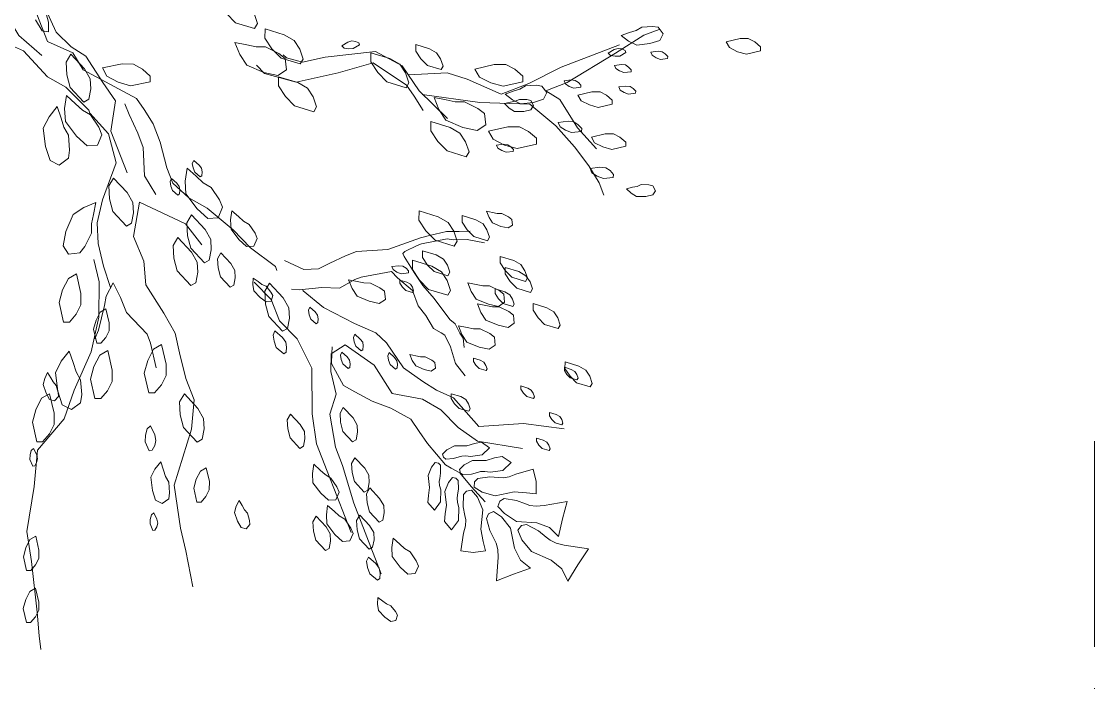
# Model space of a CAD drawing. Header units: millimetres. Extents: x 935 to 13922, y 3203 to 7816.
# Drawn here: x 1996.1 to 2161.8, y 5782 to 5884 of the extents above; entities that cross this region are included whole.
import ezdxf

# ---------------------------------------------------------------- set-up
doc = ezdxf.new("R2010")
doc.units = ezdxf.units.MM
doc.linetypes.add('CENTRO', pattern=[50.8, 31.75, -6.35, 6.35, -6.35])
for name, color, linetype, lineweight in [('ALBERO_rami', 33, 'Continuous', 5), ('PALMA_pianta - trees palm', 74, 'Continuous', 5), ('sezioni', 50, 'Continuous', 5)]:
    doc.layers.add(name, color=color, linetype=linetype, lineweight=lineweight)
doc.layers.add('FIORITURA - flower', color=7, linetype='Continuous', lineweight=5, true_color=0xeb00eb)

msp = doc.modelspace()

# ---------------------------------------------------------------- linework, layer by layer
at = {"layer": 'ALBERO_rami', "linetype": 'Continuous'}
for points in [[(1999.24, 5878.72), (1995.72, 5881.79), (1993.42, 5885.55), (1994.21, 5891.14), (1994.59, 5896.15), (1993.37, 5898.21), (1991.2, 5896.73), (1987.84, 5893.95), (1987.76, 5890.33), (1986.24, 5888.26), (1985.24, 5887.02), (1984.49, 5885.68)], [(1987.47, 5894.13), (1990.31, 5886.81), (1991.22, 5884.45), (1993.16, 5880.86), (1996.43, 5879.42), (2000.15, 5875.43), (2002.96, 5873.81), (2006.49, 5870.29), (2006.67, 5869.82), (2009.55, 5866.6), (2010.73, 5862.17), (2008.6, 5856.45), (2007.81, 5852.89), (2007.96, 5849.69), (2008.77, 5846.21), (2009.87, 5842.9)], [(2014.01, 5890.79), (2011.8, 5889.93), (2008.18, 5890.01), (2005.12, 5891.36), (2001.57, 5891.25), (1999.36, 5890.39), (1999.57, 5888.78), (1999.83, 5885.92), (2001.44, 5882.32), (2003.79, 5880.06), (2006.05, 5878.61), (2008.68, 5874.56), (2010.62, 5871.73), (2009.91, 5867.01), (2012.41, 5860.59)], [(2035.55, 5845.53), (2035.3, 5846.18), (2031.47, 5849.04), (2028.77, 5851.8), (2024.77, 5855.13), (2021.96, 5856.75), (2019.45, 5859.03), (2018.53, 5861.39), (2017.54, 5865.35), (2016.44, 5868.18), (2015.06, 5870.36), (2013.85, 5872.06), (2009.74, 5874.27), (2005.62, 5876.47), (2004.05, 5879.12), (2000.12, 5880.85), (1998.84, 5884.15), (1997.74, 5886.98), (1997.01, 5888.87), (2000.21, 5889.03), (2000.79, 5888.88)], [(1999.81, 5885.55), (2000.29, 5883.85), (2000.3, 5882.34), (1999.29, 5882.52), (1998.26, 5884.2)], [(2084.85, 5864.32), (2081.96, 5867.55), (2079.19, 5871.9), (2077.04, 5873.24), (2080.35, 5874.52), (2087.82, 5879.05), (2092.18, 5881.82), (2094.54, 5882.74)], [(2061.86, 5868.97), (2057.48, 5873.25), (2054.89, 5877.13), (2050.78, 5879.33), (2042.97, 5878.47), (2039.48, 5877.66), (2037.04, 5878.34), (2036.52, 5878.82)], [(2088.4, 5880.36), (2079.43, 5876.88), (2074.42, 5874.39), (2070.17, 5872.74), (2064.93, 5875.05), (2061.84, 5876.02), (2055.83, 5875.73)], [(2032.38, 5877.21), (2033.63, 5875.94), (2038.51, 5874.57), (2045.01, 5876.01), (2050.38, 5877.55), (2055.52, 5874.11), (2056.72, 5872.41), (2058.11, 5870.23)], [(2057.95, 5872.69), (2066.87, 5871.46), (2074.58, 5871.19), (2078.58, 5867.86), (2081.46, 5864.64), (2083.69, 5861.7), (2085.26, 5859.05), (2085.99, 5857.17)], [(2016.87, 5857.25), (2015.11, 5860.16), (2014.9, 5864.51), (2014.05, 5866.72), (2012.72, 5869.58), (2012.08, 5871.24)], [(2022.54, 5796.72), (2021.47, 5802.28), (2020.66, 5805.77), (2019.7, 5812.45), (2022.33, 5821.07), (2022.75, 5825.58), (2021.47, 5828.88), (2020.48, 5832.84), (2019.85, 5835.85), (2018.1, 5838.97), (2015.32, 5843.32), (2014.99, 5846.99), (2013.39, 5850.77), (2014.33, 5856.08), (2021.44, 5852.75), (2023.96, 5849.52)], [(2036.72, 5847.09), (2039.68, 5845.68), (2041.94, 5845.79), (2043.71, 5846.67), (2046.14, 5847.8), (2047.81, 5848.45), (2052.66, 5848.8), (2057.72, 5850.57), (2059.11, 5850.92), (2061.74, 5851.56), (2063.67, 5851.54), (2065.36, 5851.62)], [(2067.6, 5849.81), (2064.91, 5850.3), (2062.82, 5850.25), (2061.8, 5850.43), (2057.87, 5849.67), (2057.21, 5849.42), (2055.27, 5848.47), (2055, 5848.18), (2055.2, 5847.68), (2056.73, 5845.21), (2058.07, 5843.24), (2059.81, 5841.23), (2062.23, 5837.96), (2063.05, 5837.32), (2063.8, 5835.88), (2064.29, 5835.12), (2064.47, 5833.65)], [(2007.28, 5847.26), (2008.09, 5843.77), (2008.03, 5838.32), (2006.85, 5832.98), (2004.25, 5827.08), (2002.69, 5822.68), (1998.6, 5817.83), (1998.07, 5812.2), (1996.96, 5805.26), (1997.66, 5800.64), (1998.52, 5792.83), (1998.86, 5789.16), (1999.12, 5787.09)], [(2064.62, 5829.31), (2063.12, 5831.21), (2062.32, 5833.78), (2061.44, 5835.54), (2060.91, 5835.91), (2059.69, 5836.59), (2058.52, 5838.62), (2057.37, 5840.09), (2056.47, 5842.43), (2054.17, 5844.41), (2053.22, 5845.38), (2048.56, 5844.53), (2047.56, 5844.14), (2045.19, 5842.84), (2042.47, 5842.93), (2038.99, 5842.54), (2037.79, 5842.65)], [(2016.9, 5830.53), (2016.04, 5834.32), (2015.5, 5835.72), (2012.32, 5839.06), (2011.41, 5841.39), (2010.27, 5843.64), (2009.18, 5841.6), (2008.93, 5840.16), (2008, 5836.31), (2007.43, 5835.01)], [(2032.04, 5843.74), (2034.67, 5841.06), (2035.95, 5837.75), (2038.65, 5835), (2040.95, 5830.46), (2040.97, 5823.41), (2041.67, 5818.8), (2043.32, 5814.56), (2044.79, 5810.78), (2046.07, 5807.48), (2046.98, 5805.12)], [(2079.87, 5821.14), (2073.58, 5821.95), (2066.71, 5821.46), (2062.81, 5825.92), (2060.19, 5827.07), (2058.04, 5828.41), (2055.06, 5830.51), (2052.46, 5834.39), (2050.79, 5835.91), (2047.51, 5837.35), (2042.74, 5839.84), (2039.57, 5842.41), (2039.5, 5842.6)], [(2051.62, 5798.77), (2049.42, 5804.44), (2047.41, 5809.63), (2045.68, 5815.47), (2044.58, 5818.3), (2043.7, 5823.39), (2044.67, 5826.48), (2043.86, 5829.96), (2043.89, 5832.69), (2046.07, 5834.08), (2050.55, 5830.93), (2053.32, 5826.58), (2058.01, 5825.68), (2060.82, 5824.06), (2063.51, 5821.3), (2066.5, 5819.21), (2073.45, 5818.1), (2073.45, 5818.1)], [(2044.07, 5833.75), (2044.01, 5832.74), (2043.98, 5831.2), (2043.98, 5831.2), (2045.81, 5827.82), (2047.58, 5826.84), (2050.23, 5825.36), (2053.13, 5824.32), (2056.23, 5822.6), (2057.5, 5820.72), (2058.78, 5818.85), (2061.58, 5815.56), (2062.46, 5815.06), (2063.79, 5814.32), (2065.51, 5812.21), (2067.67, 5809.84)]]:
    msp.add_lwpolyline(points, dxfattribs=at)
at = {"layer": 'FIORITURA - flower', "color": 232, "linetype": 'Continuous', "true_color": 0xe00070}
for points in [[(2065.41, 5816.84), (2064.69, 5816.94), (2064.09, 5816.92), (2063.67, 5816.8), (2062.82, 5816.56), (2061.63, 5816.46), (2061.25, 5816.73), (2061.11, 5817.22), (2061.77, 5817.87), (2062.96, 5818.51), (2064.86, 5818.51), (2066.06, 5818.85), (2067.13, 5819.06), (2068.37, 5818.19), (2067.21, 5817.09), (2065.41, 5816.84)], [(2060.84, 5811.7), (2060.66, 5812.4), (2060.6, 5813), (2060.67, 5813.43), (2060.81, 5814.3), (2060.78, 5815.49), (2060.46, 5815.84), (2059.95, 5815.92), (2059.39, 5815.19), (2058.9, 5813.94), (2059.12, 5812.05), (2058.92, 5810.81), (2058.84, 5809.73), (2059.85, 5808.59), (2060.81, 5809.88), (2060.84, 5811.7)], [(2068.44, 5814.41), (2067.65, 5814.53), (2066.99, 5814.51), (2066.52, 5814.38), (2065.59, 5814.12), (2064.28, 5814), (2063.86, 5814.3), (2063.71, 5814.84), (2064.43, 5815.55), (2065.74, 5816.25), (2067.83, 5816.25), (2069.15, 5816.63), (2070.33, 5816.86), (2071.7, 5815.9), (2070.42, 5814.69), (2068.44, 5814.41)], [(2072.44, 5814.12), (2071.38, 5813.73), (2070.45, 5813.56), (2069.76, 5813.61), (2068.39, 5813.69), (2066.54, 5813.47), (2066.05, 5812.93), (2066, 5812.13), (2067.21, 5811.36), (2069.24, 5810.77), (2072.15, 5811.39), (2074.09, 5811.26), (2075.55, 5811.07), (2075.58, 5813), (2075.1, 5814.87), (2072.44, 5814.12)], [(2063.6, 5808.98), (2063.4, 5809.74), (2063.34, 5810.41), (2063.41, 5810.88), (2063.57, 5811.84), (2063.53, 5813.15), (2063.18, 5813.53), (2062.62, 5813.62), (2062.01, 5812.82), (2061.46, 5811.44), (2061.7, 5809.36), (2061.49, 5808), (2061.4, 5806.81), (2062.51, 5805.56), (2063.56, 5806.98), (2063.6, 5808.98)], [(2064.36, 5805.04), (2064.63, 5806.13), (2064.69, 5807.08), (2064.56, 5807.75), (2064.31, 5809.1), (2064.32, 5810.97), (2064.8, 5811.52), (2065.59, 5811.67), (2066.49, 5810.55), (2067.31, 5808.61), (2067.04, 5805.65), (2067.4, 5803.73), (2067.76, 5802.3), (2065.84, 5802.05), (2063.93, 5802.3), (2064.36, 5805.04)], [(2076.77, 5809.29), (2075.58, 5809.2), (2074.59, 5809.3), (2073.91, 5809.55), (2072.55, 5810.04), (2070.6, 5810.36), (2069.94, 5809.95), (2069.66, 5809.16), (2070.66, 5808.03), (2072.54, 5806.83), (2075.67, 5806.6), (2077.61, 5805.9), (2079.02, 5804.49), (2079.63, 5807.23), (2080.34, 5809.92), (2076.77, 5809.29)], [(2069.68, 5801.3), (2069.62, 5802.49), (2069.4, 5803.46), (2069.08, 5804.11), (2068.43, 5805.41), (2067.89, 5807.3), (2068.21, 5808), (2068.97, 5808.38), (2070.21, 5807.52), (2071.62, 5805.79), (2072.21, 5802.71), (2073.13, 5800.87), (2074.7, 5799.63), (2072.06, 5798.71), (2069.46, 5797.68), (2069.68, 5801.3)], [(2079.87, 5803.18), (2078.66, 5803.5), (2077.71, 5803.94), (2077.11, 5804.42), (2075.92, 5805.38), (2074.09, 5806.35), (2073.3, 5806.18), (2072.74, 5805.48), (2073.35, 5804.01), (2074.82, 5802.18), (2077.86, 5800.88), (2079.54, 5799.52), (2080.47, 5797.63), (2082.01, 5800.15), (2083.64, 5802.59), (2079.87, 5803.18)]]:
    msp.add_lwpolyline(points, dxfattribs=at)
at = {"layer": 'PALMA_pianta - trees palm', "color": 95}
for points in [[(2026.67, 5888.27), (2029.62, 5887.37), (2031.15, 5886.48), (2032.01, 5885.16), (2032.55, 5883.62), (2032.1, 5882.86), (2029.15, 5883.76), (2027.74, 5885.2), (2026.66, 5886.85)], [(2033.71, 5882.81), (2036.67, 5881.91), (2038.19, 5881.02), (2039.06, 5879.7), (2039.59, 5878.16), (2039.15, 5877.4), (2036.2, 5878.3), (2034.78, 5879.73), (2033.7, 5881.39)], [(2090.98, 5882.56), (2091.86, 5883.06), (2093.5, 5883.18), (2094.39, 5883.05), (2095.14, 5882.04), (2094.63, 5881.03), (2093.11, 5880.53), (2091.09, 5880.29), (2089.83, 5880.93), (2088.7, 5881.81), (2089.97, 5882.25)], [(2032.33, 5880.03), (2033.76, 5880.02), (2035.83, 5879.02), (2036.81, 5878.24), (2037.01, 5876.48), (2035.69, 5875.62), (2033.5, 5876.08), (2030.88, 5877.19), (2029.8, 5878.85), (2029.05, 5880.72), (2030.9, 5880.36)], [(2045.54, 5880.19), (2046.49, 5880.76), (2047.09, 5880.95), (2047.65, 5880.87), (2048.18, 5880.64), (2048.28, 5880.34), (2047.33, 5879.77), (2046.62, 5879.74), (2045.92, 5879.85)], [(2104.9, 5880.81), (2107.05, 5881.31), (2108.31, 5881.31), (2109.32, 5880.8), (2110.2, 5880.04), (2110.2, 5879.4), (2108.05, 5878.91), (2106.66, 5879.29), (2105.4, 5879.93)], [(2003.73, 5878.92), (2005.84, 5876.66), (2006.72, 5875.13), (2006.8, 5873.55), (2006.5, 5871.95), (2005.73, 5871.51), (2003.62, 5873.77), (2003.12, 5875.72), (2003.01, 5877.69)], [(2050.04, 5879.14), (2052.99, 5878.24), (2054.52, 5877.35), (2055.39, 5876.02), (2055.92, 5874.49), (2055.48, 5873.72), (2052.52, 5874.62), (2051.11, 5876.06), (2050.03, 5877.71)], [(2056.99, 5880.39), (2059.1, 5879.75), (2060.19, 5879.12), (2060.81, 5878.17), (2061.19, 5877.07), (2060.88, 5876.53), (2058.77, 5877.17), (2057.76, 5878.2), (2056.99, 5879.38)], [(2086.68, 5879.04), (2087.62, 5879.61), (2088.22, 5879.8), (2088.78, 5879.72), (2089.32, 5879.49), (2089.42, 5879.19), (2088.47, 5878.62), (2087.75, 5878.59), (2087.05, 5878.7)], [(2093.28, 5879.21), (2094.38, 5879.35), (2095, 5879.28), (2095.48, 5878.97), (2095.88, 5878.55), (2095.84, 5878.23), (2094.75, 5878.1), (2094.08, 5878.36), (2093.48, 5878.75)], [(2008.61, 5876.78), (2011.63, 5877.4), (2013.4, 5877.35), (2014.79, 5876.6), (2016, 5875.5), (2015.97, 5874.62), (2012.95, 5874), (2011.02, 5874.59), (2009.28, 5875.52)], [(2066.09, 5876.62), (2069.09, 5877.31), (2070.86, 5877.3), (2072.27, 5876.59), (2073.51, 5875.53), (2073.5, 5874.64), (2070.49, 5873.95), (2068.55, 5874.48), (2066.79, 5875.38)], [(2087.64, 5877.17), (2088.73, 5877.31), (2089.36, 5877.24), (2089.83, 5876.93), (2090.23, 5876.51), (2090.2, 5876.19), (2089.1, 5876.06), (2088.43, 5876.32), (2087.84, 5876.7)], [(2035.79, 5875.43), (2038.75, 5874.53), (2040.27, 5873.64), (2041.14, 5872.32), (2041.67, 5870.78), (2041.23, 5870.02), (2038.28, 5870.92), (2036.86, 5872.36), (2035.78, 5874.01)], [(2073.03, 5873.5), (2073.92, 5874), (2075.56, 5874.12), (2076.44, 5873.99), (2077.2, 5872.98), (2076.69, 5871.97), (2075.17, 5871.47), (2073.15, 5871.23), (2071.89, 5871.86), (2070.76, 5872.75), (2072.03, 5873.19)], [(2079.88, 5874.79), (2080.97, 5874.93), (2081.6, 5874.86), (2082.08, 5874.55), (2082.47, 5874.13), (2082.44, 5873.81), (2081.35, 5873.68), (2080.68, 5873.94), (2080.08, 5874.33)], [(2088.33, 5873.85), (2089.42, 5873.98), (2090.05, 5873.91), (2090.53, 5873.61), (2090.92, 5873.18), (2090.89, 5872.87), (2089.8, 5872.74), (2089.13, 5873), (2088.53, 5873.38)], [(2005.55, 5870.27), (2006.78, 5869.55), (2008.07, 5867.64), (2008.53, 5866.48), (2007.83, 5864.86), (2006.25, 5864.77), (2004.59, 5866.26), (2002.88, 5868.54), (2002.77, 5870.51), (2003.05, 5872.51), (2004.47, 5871.27)], [(2063.08, 5871.56), (2064.51, 5871.54), (2066.58, 5870.54), (2067.56, 5869.77), (2067.77, 5868.01), (2066.44, 5867.14), (2064.25, 5867.6), (2061.63, 5868.72), (2060.55, 5870.37), (2059.8, 5872.24), (2061.65, 5871.88)], [(2082.01, 5872.59), (2084.15, 5873.09), (2085.42, 5873.08), (2086.42, 5872.58), (2087.31, 5871.81), (2087.3, 5871.18), (2085.15, 5870.69), (2083.77, 5871.07), (2082.51, 5871.71)], [(2002.67, 5867.64), (2003.37, 5866.4), (2003.54, 5864.1), (2003.36, 5862.87), (2001.94, 5861.81), (2000.53, 5862.53), (1999.83, 5864.65), (1999.48, 5867.48), (2000.38, 5869.24), (2001.62, 5870.83), (2002.23, 5869.04)], [(2072.31, 5871.66), (2072.97, 5871.94), (2074.12, 5871.91), (2074.72, 5871.75), (2075.17, 5870.99), (2074.75, 5870.33), (2073.65, 5870.09), (2072.23, 5870.07), (2071.4, 5870.6), (2070.67, 5871.3), (2071.59, 5871.51)], [(2059.32, 5868.5), (2062.27, 5867.59), (2063.8, 5866.7), (2064.66, 5865.38), (2065.2, 5863.84), (2064.75, 5863.08), (2061.8, 5863.98), (2060.39, 5865.42), (2059.31, 5867.07)], [(2068.2, 5867.02), (2071.21, 5867.71), (2072.97, 5867.71), (2074.38, 5867), (2075.62, 5865.93), (2075.61, 5865.05), (2072.61, 5864.35), (2070.66, 5864.89), (2068.9, 5865.78)], [(2078.98, 5868.37), (2080.51, 5868.56), (2081.39, 5868.46), (2082.05, 5868.03), (2082.61, 5867.44), (2082.56, 5867), (2081.03, 5866.81), (2080.09, 5867.18), (2079.26, 5867.71)], [(2084.08, 5866.13), (2086.23, 5866.62), (2087.49, 5866.62), (2088.5, 5866.11), (2089.38, 5865.35), (2089.38, 5864.72), (2087.23, 5864.22), (2085.84, 5864.61), (2084.58, 5865.24)], [(2069.45, 5864.88), (2070.54, 5865.01), (2071.17, 5864.95), (2071.65, 5864.64), (2072.04, 5864.22), (2072.01, 5863.9), (2070.92, 5863.77), (2070.25, 5864.03), (2069.65, 5864.41)], [(2022.69, 5862.53), (2023.52, 5861.81), (2023.89, 5861.3), (2023.98, 5860.74), (2023.93, 5860.16), (2023.68, 5859.97), (2022.85, 5860.7), (2022.59, 5861.37), (2022.48, 5862.07)], [(2024.18, 5859.08), (2025.41, 5858.36), (2026.7, 5856.45), (2027.16, 5855.29), (2026.46, 5853.67), (2024.88, 5853.58), (2023.21, 5855.07), (2021.5, 5857.35), (2021.39, 5859.32), (2021.68, 5861.32), (2023.1, 5860.08)], [(2083.88, 5861.28), (2085.41, 5861.46), (2086.29, 5861.37), (2086.96, 5860.94), (2087.51, 5860.35), (2087.46, 5859.91), (2085.93, 5859.72), (2085, 5860.09), (2084.17, 5860.62)], [(2010.32, 5859.8), (2012.42, 5857.55), (2013.3, 5856.01), (2013.39, 5854.43), (2013.08, 5852.83), (2012.32, 5852.4), (2010.21, 5854.65), (2009.71, 5856.6), (2009.6, 5858.58)], [(2019.26, 5859.73), (2020.1, 5859.01), (2020.46, 5858.5), (2020.56, 5857.94), (2020.51, 5857.36), (2020.25, 5857.18), (2019.42, 5857.9), (2019.17, 5858.57), (2019.05, 5859.27)], [(2091.14, 5858.52), (2091.79, 5858.8), (2092.94, 5858.77), (2093.55, 5858.61), (2094, 5857.85), (2093.57, 5857.19), (2092.48, 5856.95), (2091.05, 5856.93), (2090.22, 5857.46), (2089.5, 5858.16), (2090.42, 5858.38)], [(2006.93, 5852.73), (2006.92, 5851.3), (2005.91, 5849.23), (2005.14, 5848.25), (2003.38, 5848.04), (2002.52, 5849.37), (2002.97, 5851.56), (2004.09, 5854.18), (2005.74, 5855.26), (2007.61, 5856.01), (2007.25, 5854.16)], [(2022.34, 5854.11), (2024.44, 5851.85), (2025.32, 5850.32), (2025.41, 5848.74), (2025.1, 5847.14), (2024.34, 5846.7), (2022.23, 5848.96), (2021.73, 5850.91), (2021.61, 5852.88)], [(2030.37, 5853.16), (2031.25, 5852.65), (2032.17, 5851.29), (2032.5, 5850.46), (2032, 5849.3), (2030.87, 5849.23), (2029.68, 5850.3), (2028.46, 5851.93), (2028.38, 5853.34), (2028.58, 5854.76), (2029.6, 5853.88)], [(2057.48, 5854.73), (2060.43, 5853.83), (2061.96, 5852.94), (2062.83, 5851.62), (2063.36, 5850.08), (2062.92, 5849.31), (2059.96, 5850.22), (2058.55, 5851.65), (2057.47, 5853.31)], [(2064.16, 5854.01), (2066.27, 5853.37), (2067.36, 5852.73), (2067.97, 5851.79), (2068.36, 5850.69), (2068.04, 5850.14), (2065.93, 5850.79), (2064.92, 5851.81), (2064.15, 5853)], [(2069.55, 5854.32), (2070.26, 5854.32), (2071.3, 5853.82), (2071.79, 5853.43), (2071.89, 5852.55), (2071.23, 5852.12), (2070.13, 5852.35), (2068.82, 5852.9), (2068.28, 5853.73), (2067.91, 5854.67), (2068.83, 5854.49)], [(2020.25, 5850.63), (2022.36, 5848.37), (2023.24, 5846.83), (2023.33, 5845.26), (2023.02, 5843.66), (2022.25, 5843.22), (2020.15, 5845.47), (2019.64, 5847.43), (2019.53, 5849.4)], [(2026.9, 5848.24), (2028.41, 5846.63), (2029.03, 5845.53), (2029.1, 5844.4), (2028.88, 5843.26), (2028.33, 5842.95), (2026.82, 5844.56), (2026.46, 5845.95), (2026.39, 5847.36)], [(2058.03, 5848.58), (2060.14, 5847.94), (2061.23, 5847.3), (2061.85, 5846.36), (2062.23, 5845.26), (2061.91, 5844.71), (2059.81, 5845.36), (2058.8, 5846.38), (2058.02, 5847.56)], [(2070.01, 5847.72), (2072.11, 5847.07), (2073.21, 5846.44), (2073.82, 5845.49), (2074.21, 5844.4), (2073.89, 5843.85), (2071.78, 5844.49), (2070.77, 5845.52), (2070, 5846.7)], [(2053.28, 5846.15), (2054.37, 5846.28), (2055, 5846.21), (2055.47, 5845.91), (2055.87, 5845.48), (2055.84, 5845.17), (2054.74, 5845.03), (2054.07, 5845.3), (2053.48, 5845.68)], [(2056.47, 5847.13), (2059.43, 5846.23), (2060.95, 5845.34), (2061.82, 5844.02), (2062.35, 5842.48), (2061.91, 5841.72), (2058.96, 5842.62), (2057.54, 5844.06), (2056.46, 5845.71)], [(2070.79, 5846.02), (2072.9, 5845.37), (2073.99, 5844.74), (2074.61, 5843.79), (2074.99, 5842.7), (2074.67, 5842.15), (2072.56, 5842.79), (2071.55, 5843.82), (2070.78, 5845)], [(2004.59, 5845.01), (2005.28, 5842), (2005.28, 5840.23), (2004.56, 5838.82), (2003.5, 5837.59), (2002.61, 5837.59), (2001.92, 5840.6), (2002.46, 5842.54), (2003.35, 5844.31)], [(2033.22, 5843.39), (2033.87, 5843.1), (2034.62, 5842.22), (2034.9, 5841.66), (2034.64, 5840.82), (2033.86, 5840.69), (2032.95, 5841.35), (2031.98, 5842.39), (2031.83, 5843.37), (2031.86, 5844.37), (2032.63, 5843.83)], [(2048.95, 5843.62), (2049.97, 5843.61), (2051.45, 5842.89), (2052.15, 5842.34), (2052.3, 5841.08), (2051.35, 5840.46), (2049.79, 5840.79), (2047.92, 5841.59), (2047.14, 5842.77), (2046.61, 5844.1), (2047.93, 5843.85)], [(2054.54, 5844.06), (2055.6, 5843.74), (2056.14, 5843.43), (2056.45, 5842.95), (2056.64, 5842.4), (2056.48, 5842.13), (2055.43, 5842.45), (2054.92, 5842.97), (2054.54, 5843.56)], [(2034.39, 5843.57), (2036.5, 5841.31), (2037.37, 5839.78), (2037.46, 5838.2), (2037.16, 5836.6), (2036.39, 5836.16), (2034.28, 5838.42), (2033.78, 5840.37), (2033.67, 5842.34)], [(2067.35, 5843.16), (2068.36, 5843.16), (2069.85, 5842.44), (2070.55, 5841.89), (2070.69, 5840.63), (2069.75, 5840.01), (2068.18, 5840.34), (2066.31, 5841.14), (2065.54, 5842.32), (2065, 5843.65), (2066.32, 5843.4)], [(2069.24, 5842.7), (2070.71, 5842.25), (2071.48, 5841.8), (2071.91, 5841.14), (2072.18, 5840.37), (2071.95, 5839.99), (2070.48, 5840.44), (2069.77, 5841.16), (2069.23, 5841.99)], [(2009.15, 5839.62), (2009.65, 5837.47), (2009.64, 5836.21), (2009.13, 5835.2), (2008.37, 5834.32), (2007.74, 5834.32), (2007.24, 5836.47), (2007.63, 5837.86), (2008.27, 5839.12)], [(2040.61, 5839.87), (2041.45, 5839.15), (2041.82, 5838.63), (2041.91, 5838.08), (2041.86, 5837.5), (2041.6, 5837.31), (2040.77, 5838.04), (2040.52, 5838.71), (2040.4, 5839.41)], [(2068.84, 5839.92), (2069.86, 5839.91), (2071.34, 5839.2), (2072.04, 5838.64), (2072.18, 5837.39), (2071.24, 5836.77), (2069.68, 5837.1), (2067.8, 5837.89), (2067.03, 5839.07), (2066.49, 5840.41), (2067.81, 5840.15)], [(2075.08, 5840.45), (2077.19, 5839.8), (2078.28, 5839.17), (2078.9, 5838.22), (2079.28, 5837.12), (2078.97, 5836.58), (2076.86, 5837.22), (2075.85, 5838.25), (2075.08, 5839.43)], [(2035.24, 5836.24), (2036.4, 5835.23), (2036.92, 5834.51), (2037.04, 5833.73), (2036.98, 5832.92), (2036.62, 5832.66), (2035.45, 5833.68), (2035.1, 5834.62), (2034.94, 5835.59)], [(2065.91, 5836.53), (2066.93, 5836.52), (2068.41, 5835.8), (2069.11, 5835.25), (2069.25, 5834), (2068.31, 5833.38), (2066.75, 5833.7), (2064.87, 5834.5), (2064.1, 5835.68), (2063.56, 5837.02), (2064.89, 5836.76)], [(2047.57, 5835.7), (2048.41, 5834.97), (2048.78, 5834.46), (2048.87, 5833.9), (2048.82, 5833.32), (2048.56, 5833.14), (2047.73, 5833.86), (2047.48, 5834.54), (2047.36, 5835.23)], [(2004.54, 5829.93), (2005.24, 5828.69), (2005.41, 5826.39), (2005.23, 5825.15), (2003.81, 5824.1), (2002.4, 5824.81), (2001.7, 5826.93), (2001.36, 5829.76), (2002.25, 5831.53), (2003.49, 5833.11), (2004.11, 5831.33)], [(2009.42, 5833.19), (2010.12, 5830.18), (2010.11, 5828.42), (2009.4, 5827), (2008.34, 5825.77), (2007.45, 5825.78), (2006.76, 5828.78), (2007.29, 5830.73), (2008.18, 5832.49)], [(2017.73, 5834.11), (2018.43, 5831.1), (2018.42, 5829.33), (2017.71, 5827.92), (2016.64, 5826.69), (2015.76, 5826.69), (2015.06, 5829.7), (2015.6, 5831.64), (2016.49, 5833.41)], [(2045.57, 5832.96), (2046.4, 5832.23), (2046.77, 5831.72), (2046.86, 5831.16), (2046.81, 5830.59), (2046.55, 5830.4), (2045.72, 5831.12), (2045.47, 5831.8), (2045.36, 5832.49)], [(2052.87, 5832.87), (2053.7, 5832.14), (2054.07, 5831.63), (2054.16, 5831.07), (2054.11, 5830.5), (2053.85, 5830.31), (2053.02, 5831.03), (2052.77, 5831.71), (2052.66, 5832.4)], [(2057.69, 5832.24), (2058.4, 5832.23), (2059.44, 5831.73), (2059.93, 5831.34), (2060.03, 5830.47), (2059.37, 5830.03), (2058.28, 5830.26), (2056.97, 5830.82), (2056.43, 5831.65), (2056.05, 5832.58), (2056.98, 5832.4)], [(2065.88, 5832.03), (2066.93, 5831.7), (2067.48, 5831.39), (2067.79, 5830.91), (2067.98, 5830.36), (2067.82, 5830.09), (2066.76, 5830.41), (2066.26, 5830.93), (2065.87, 5831.52)], [(2080.02, 5831.44), (2082.13, 5830.8), (2083.22, 5830.16), (2083.84, 5829.22), (2084.22, 5828.12), (2083.91, 5827.57), (2081.8, 5828.22), (2080.79, 5829.24), (2080.01, 5830.42)], [(2000.98, 5828.35), (2001.45, 5827.82), (2001.77, 5826.71), (2001.81, 5826.09), (2001.23, 5825.43), (2000.46, 5825.63), (1999.9, 5826.6), (1999.44, 5827.94), (1999.69, 5828.9), (2000.13, 5829.8), (2000.62, 5829)], [(2079.92, 5830.61), (2080.97, 5830.29), (2081.52, 5829.97), (2081.83, 5829.5), (2082.02, 5828.95), (2081.86, 5828.68), (2080.81, 5829), (2080.3, 5829.51), (2079.92, 5830.1)], [(2073.21, 5827.73), (2074.27, 5827.4), (2074.81, 5827.09), (2075.12, 5826.61), (2075.31, 5826.07), (2075.16, 5825.79), (2074.1, 5826.11), (2073.6, 5826.63), (2073.21, 5827.22)], [(2000.46, 5826.54), (2001.16, 5823.53), (2001.15, 5821.76), (2000.44, 5820.35), (1999.37, 5819.12), (1998.49, 5819.12), (1997.79, 5822.13), (1998.33, 5824.07), (1999.22, 5825.83)], [(2021.25, 5826.49), (2023.35, 5824.23), (2024.23, 5822.7), (2024.32, 5821.12), (2024.01, 5819.52), (2023.24, 5819.08), (2021.14, 5821.34), (2020.63, 5823.29), (2020.52, 5825.26)], [(2062.44, 5826.53), (2063.92, 5826.08), (2064.68, 5825.63), (2065.11, 5824.97), (2065.38, 5824.2), (2065.16, 5823.82), (2063.68, 5824.27), (2062.97, 5824.99), (2062.43, 5825.81)], [(2045.79, 5824.41), (2047.3, 5822.8), (2047.92, 5821.7), (2047.99, 5820.58), (2047.77, 5819.43), (2047.22, 5819.12), (2045.72, 5820.73), (2045.35, 5822.13), (2045.28, 5823.54)], [(2037.65, 5823.39), (2039.15, 5821.78), (2039.78, 5820.69), (2039.84, 5819.56), (2039.62, 5818.42), (2039.07, 5818.1), (2037.57, 5819.71), (2037.21, 5821.11), (2037.13, 5822.52)], [(2077.6, 5823.65), (2078.66, 5823.32), (2079.2, 5823.01), (2079.51, 5822.53), (2079.7, 5821.98), (2079.54, 5821.71), (2078.49, 5822.03), (2077.98, 5822.55), (2077.6, 5823.14)], [(2016.04, 5821.57), (2016.69, 5820.17), (2016.87, 5819.3), (2016.67, 5818.54), (2016.27, 5817.83), (2015.84, 5817.74), (2015.19, 5819.13), (2015.25, 5820.14), (2015.5, 5821.09)], [(2075.61, 5819.69), (2076.66, 5819.37), (2077.21, 5819.05), (2077.52, 5818.58), (2077.71, 5818.03), (2077.55, 5817.76), (2076.5, 5818.08), (2075.99, 5818.59), (2075.6, 5819.19)], [(1997.99, 5818.1), (1998.46, 5817.1), (1998.59, 5816.48), (1998.44, 5815.94), (1998.16, 5815.43), (1997.85, 5815.36), (1997.39, 5816.36), (1997.43, 5817.08), (1997.61, 5817.76)], [(2018.35, 5813.76), (2018.85, 5812.87), (2018.97, 5811.23), (2018.84, 5810.34), (2017.83, 5809.59), (2016.82, 5810.1), (2016.32, 5811.62), (2016.08, 5813.64), (2016.71, 5814.9), (2017.6, 5816.03), (2018.04, 5814.76)], [(2047.59, 5816.66), (2049.09, 5815.05), (2049.72, 5813.95), (2049.78, 5812.83), (2049.56, 5811.68), (2049.01, 5811.37), (2047.51, 5812.98), (2047.15, 5814.37), (2047.07, 5815.78)], [(2024.61, 5815.11), (2025.11, 5812.97), (2025.1, 5811.7), (2024.59, 5810.7), (2023.83, 5809.81), (2023.2, 5809.82), (2022.7, 5811.97), (2023.09, 5813.35), (2023.72, 5814.61)], [(2043.01, 5814.05), (2043.88, 5813.53), (2044.81, 5812.17), (2045.14, 5811.34), (2044.64, 5810.18), (2043.51, 5810.12), (2042.32, 5811.18), (2041.09, 5812.81), (2041.02, 5814.22), (2041.22, 5815.64), (2042.23, 5814.76)], [(2049.9, 5811.99), (2051.4, 5810.38), (2052.03, 5809.28), (2052.09, 5808.15), (2051.87, 5807.01), (2051.33, 5806.7), (2049.82, 5808.31), (2049.46, 5809.7), (2049.38, 5811.11)], [(2030.53, 5808.62), (2031, 5808.09), (2031.32, 5806.98), (2031.36, 5806.36), (2030.78, 5805.7), (2030.01, 5805.9), (2029.45, 5806.87), (2028.99, 5808.21), (2029.24, 5809.17), (2029.69, 5810.07), (2030.17, 5809.27)], [(2045.16, 5807.68), (2046.04, 5807.17), (2046.96, 5805.81), (2047.29, 5804.98), (2046.79, 5803.82), (2045.66, 5803.75), (2044.47, 5804.82), (2043.25, 5806.45), (2043.17, 5807.86), (2043.37, 5809.28), (2044.39, 5808.4)], [(2016.55, 5808.17), (2017.02, 5807.18), (2017.15, 5806.56), (2017, 5806.01), (2016.72, 5805.5), (2016.41, 5805.44), (2015.95, 5806.44), (2015.99, 5807.15), (2016.17, 5807.84)], [(2041.62, 5807.63), (2043.13, 5806.02), (2043.75, 5804.93), (2043.82, 5803.8), (2043.6, 5802.66), (2043.05, 5802.34), (2041.54, 5803.95), (2041.18, 5805.35), (2041.1, 5806.76)], [(2048.35, 5807.82), (2049.85, 5806.21), (2050.48, 5805.11), (2050.54, 5803.99), (2050.32, 5802.84), (2049.77, 5802.53), (2048.27, 5804.14), (2047.91, 5805.54), (2047.83, 5806.95)], [(1998.31, 5804.54), (1998.81, 5802.39), (1998.8, 5801.13), (1998.29, 5800.12), (1997.53, 5799.24), (1996.9, 5799.25), (1996.4, 5801.39), (1996.79, 5802.78), (1997.42, 5804.04)], [(2055.26, 5802.64), (2056.13, 5802.13), (2057.06, 5800.76), (2057.39, 5799.93), (2056.89, 5798.78), (2055.76, 5798.71), (2054.57, 5799.78), (2053.35, 5801.4), (2053.27, 5802.81), (2053.47, 5804.24), (2054.49, 5803.35)], [(2049.67, 5801.34), (2050.83, 5800.33), (2051.35, 5799.61), (2051.48, 5798.83), (2051.41, 5798.02), (2051.05, 5797.76), (2049.88, 5798.77), (2049.53, 5799.72), (2049.37, 5800.69)], [(1998.28, 5796.54), (1998.78, 5794.39), (1998.77, 5793.13), (1998.26, 5792.12), (1997.5, 5791.24), (1996.87, 5791.25), (1996.37, 5793.39), (1996.76, 5794.78), (1997.39, 5796.04)], [(2052.48, 5794.1), (2053.13, 5793.81), (2053.87, 5792.93), (2054.16, 5792.37), (2053.9, 5791.53), (2053.11, 5791.41), (2052.21, 5792.06), (2051.24, 5793.1), (2051.08, 5794.08), (2051.12, 5795.08), (2051.89, 5794.54)]]:
    msp.add_lwpolyline(points, close=True, dxfattribs=at)
at = {"layer": 'sezioni', "linetype": 'CENTRO'}
msp.add_line((2161.75, 5819.22), (2161.75, 5685.64), dxfattribs=at)

doc.saveas('drawing.dxf')
